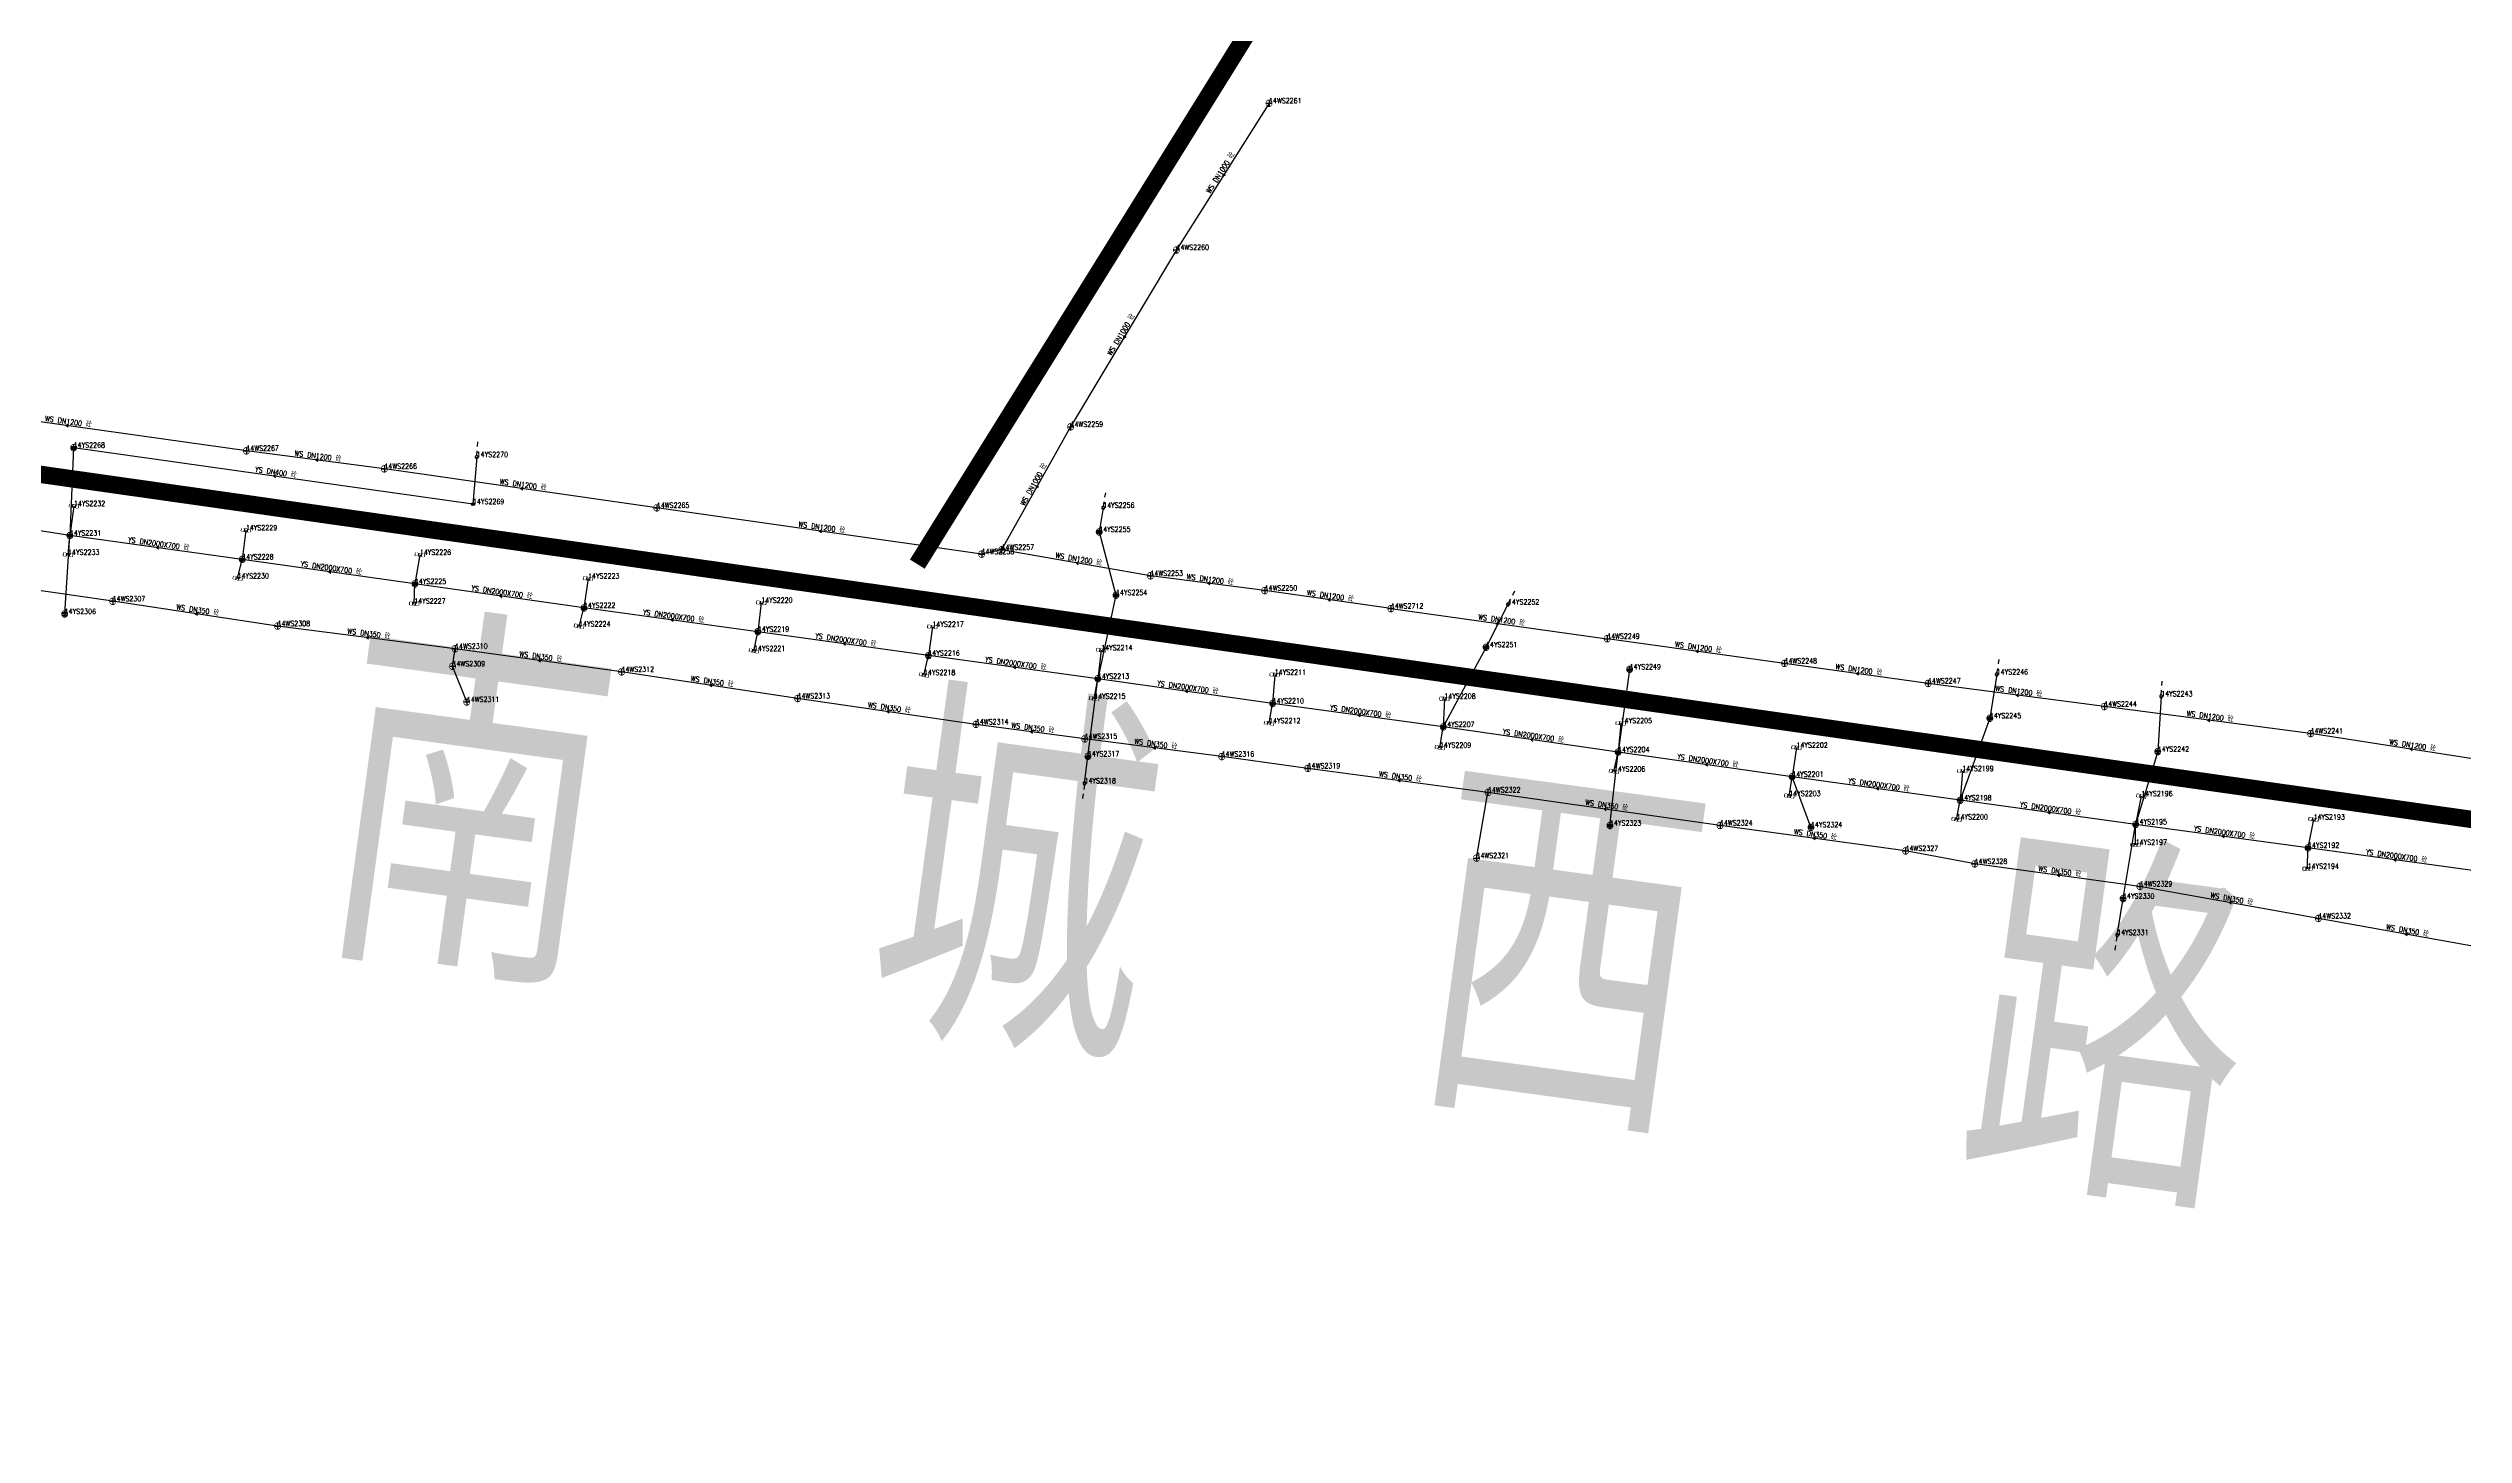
# Model space of a CAD drawing. Extents: x 78813 to 99477, y 2421021 to 2448125.
# Drawn here: x 83393.7 to 83811.4, y 2435687.6 to 2435927.3 of the extents above; entities that cross this region are included whole.
import ezdxf
from ezdxf.enums import TextEntityAlignment as Align

# ---------------------------------------------------------------- set-up
doc = ezdxf.new("R2010")
doc.units = 0
doc.set_wipeout_variables(frame=1)
doc.layers.get('0').update_dxf_attribs({"linetype": 'CONTINUOUS'})
for name, color, linetype in [('DX_WS', 16, 'CONTINUOUS'), ('DX_YS', 42, 'CONTINUOUS'), ('道路', 5, 'CONTINUOUS')]:
    doc.layers.add(name, color=color, linetype=linetype)
doc.layers.add('WSLINE', color=7, linetype='CONTINUOUS', true_color=0x7f0000)
doc.layers.add('YSLINE', color=7, linetype='CONTINUOUS', true_color=0xcc9900)
doc.layers.add('道路名称', color=7, linetype='CONTINUOUS', lineweight=0)
doc.styles.add('CcNameZT', font='txt.SHX', dxfattribs={"width": 0.8, "bigfont": 'HZTXT.SHX'})
doc.styles.get("Standard").update_dxf_attribs({"font": 'txt.shx', "bigfont": 'hztxt.shx'})
doc.styles.add('宋体0.7', font='', dxfattribs={"width": 0.7})
doc.styles.get('宋体0.7').set_extended_font_data('SimSun')

# ---------------------------------------------------------------- blocks, each defined once
blk = doc.blocks.new('GC546')
at = {"color": 0}
for p in [(0.866, 0.5), (0.866, -0.5)]:
    blk.add_line(p, (0, 0), dxfattribs=at)
blk = doc.blocks.new('PS污水井')
blk.add_lwpolyline([(1, 0), (1, 0.07), (0.99, 0.14), (0.98, 0.21), (0.96, 0.28), (0.94, 0.34), (0.91, 0.41), (0.88, 0.47), (0.85, 0.53), (0.81, 0.59), (0.77, 0.64), (0.72, 0.69), (0.67, 0.74), (0.62, 0.79), (0.56, 0.83), (0.5, 0.87), (0.44, 0.9), (0.37, 0.93), (0.31, 0.95), (0.24, 0.97), (0.17, 0.98), (0.1, 0.99), (0.03, 1), (-0.03, 1), (-0.1, 0.99), (-0.17, 0.98), (-0.24, 0.97), (-0.31, 0.95), (-0.37, 0.93), (-0.44, 0.9), (-0.5, 0.87), (-0.56, 0.83), (-0.62, 0.79), (-0.67, 0.74), (-0.72, 0.69), (-0.77, 0.64), (-0.81, 0.59), (-0.85, 0.53), (-0.88, 0.47), (-0.91, 0.41), (-0.94, 0.34), (-0.96, 0.28), (-0.98, 0.21), (-0.99, 0.14), (-1, 0.07), (-1, 0), (-1, -0.07), (-0.99, -0.14), (-0.98, -0.21), (-0.96, -0.28), (-0.94, -0.34), (-0.91, -0.41), (-0.88, -0.47), (-0.85, -0.53), (-0.81, -0.59), (-0.77, -0.64), (-0.72, -0.69), (-0.67, -0.74), (-0.62, -0.79), (-0.56, -0.83), (-0.5, -0.87), (-0.44, -0.9), (-0.37, -0.93), (-0.31, -0.95), (-0.24, -0.97), (-0.17, -0.98), (-0.1, -0.99), (-0.03, -1), (0.03, -1), (0.1, -0.99), (0.17, -0.98), (0.24, -0.97), (0.31, -0.95), (0.37, -0.93), (0.44, -0.9), (0.5, -0.87), (0.56, -0.83), (0.62, -0.79), (0.67, -0.74), (0.72, -0.69), (0.77, -0.64), (0.81, -0.59), (0.85, -0.53), (0.88, -0.47), (0.91, -0.41), (0.94, -0.34), (0.96, -0.28), (0.98, -0.21), (0.99, -0.14), (1, 0)], close=True)
blk.add_wipeout([(1, 0), (1, 0.07), (0.99, 0.14), (0.98, 0.21), (0.96, 0.28), (0.94, 0.34), (0.91, 0.41), (0.88, 0.47), (0.85, 0.53), (0.81, 0.59), (0.77, 0.64), (0.72, 0.69), (0.67, 0.74), (0.62, 0.79), (0.56, 0.83), (0.5, 0.87), (0.44, 0.9), (0.37, 0.93), (0.31, 0.95), (0.24, 0.97), (0.17, 0.98), (0.1, 0.99), (0.03, 1), (-0.03, 1), (-0.1, 0.99), (-0.17, 0.98), (-0.24, 0.97), (-0.31, 0.95), (-0.37, 0.93), (-0.44, 0.9), (-0.5, 0.87), (-0.56, 0.83), (-0.62, 0.79), (-0.67, 0.74), (-0.72, 0.69), (-0.77, 0.64), (-0.81, 0.59), (-0.85, 0.53), (-0.88, 0.47), (-0.91, 0.41), (-0.94, 0.34), (-0.96, 0.28), (-0.98, 0.21), (-0.99, 0.14), (-1, 0.07), (-1, 0), (-1, -0.07), (-0.99, -0.14), (-0.98, -0.21), (-0.96, -0.28), (-0.94, -0.34), (-0.91, -0.41), (-0.88, -0.47), (-0.85, -0.53), (-0.81, -0.59), (-0.77, -0.64), (-0.72, -0.69), (-0.67, -0.74), (-0.62, -0.79), (-0.56, -0.83), (-0.5, -0.87), (-0.44, -0.9), (-0.37, -0.93), (-0.31, -0.95), (-0.24, -0.97), (-0.17, -0.98), (-0.1, -0.99), (-0.03, -1), (0.03, -1), (0.1, -0.99), (0.17, -0.98), (0.24, -0.97), (0.31, -0.95), (0.37, -0.93), (0.44, -0.9), (0.5, -0.87), (0.56, -0.83), (0.62, -0.79), (0.67, -0.74), (0.72, -0.69), (0.77, -0.64), (0.81, -0.59), (0.85, -0.53), (0.88, -0.47), (0.91, -0.41), (0.94, -0.34), (0.96, -0.28), (0.98, -0.21), (0.99, -0.14)])
for p, q in [((-1, 0), (0, 0)), ((0, 1), (0, 0)), ((0, 0), (0, -1)), ((0, 0), (1, 0))]:
    blk.add_line(p, q)
blk = doc.blocks.new('PS雨篦')
blk.add_lwpolyline([(-1.5, 0.5), (0, 0.5), (1.5, 0.5), (1.5, -0.5), (0, -0.5), (-1.5, -0.5)], close=True)
blk.add_wipeout([(-1.5, 0.5), (0, 0.5), (1.5, 0.5), (1.5, -0.5), (0, -0.5), (-1.5, -0.5)])
for p, q in [((-0.51, -0.5), (-0.51, 0.5)), ((0.49, -0.5), (0.49, 0.5))]:
    blk.add_line(p, q)
blk = doc.blocks.new('PS非普查')
blk.add_lwpolyline([(3.7, 0), (5.3, 0)])
blk.add_wipeout([(0.5, 0), (0.5, 0.03), (0.5, 0.07), (0.49, 0.1), (0.48, 0.14), (0.47, 0.17), (0.46, 0.2), (0.44, 0.23), (0.42, 0.26), (0.4, 0.29), (0.38, 0.32), (0.36, 0.35), (0.33, 0.37), (0.31, 0.39), (0.28, 0.41), (0.25, 0.43), (0.22, 0.45), (0.19, 0.46), (0.15, 0.48), (0.12, 0.49), (0.09, 0.49), (0.05, 0.5), (0.02, 0.5), (-0.02, 0.5), (-0.05, 0.5), (-0.09, 0.49), (-0.12, 0.49), (-0.15, 0.48), (-0.19, 0.46), (-0.22, 0.45), (-0.25, 0.43), (-0.28, 0.41), (-0.31, 0.39), (-0.33, 0.37), (-0.36, 0.35), (-0.38, 0.32), (-0.4, 0.29), (-0.42, 0.26), (-0.44, 0.23), (-0.46, 0.2), (-0.47, 0.17), (-0.48, 0.14), (-0.49, 0.1), (-0.5, 0.07), (-0.5, 0.03), (-0.5, 0), (-0.5, -0.03), (-0.5, -0.07), (-0.49, -0.1), (-0.48, -0.14), (-0.47, -0.17), (-0.46, -0.2), (-0.44, -0.23), (-0.42, -0.26), (-0.4, -0.29), (-0.38, -0.32), (-0.36, -0.35), (-0.33, -0.37), (-0.31, -0.39), (-0.28, -0.41), (-0.25, -0.43), (-0.22, -0.45), (-0.19, -0.46), (-0.15, -0.48), (-0.12, -0.49), (-0.09, -0.49), (-0.05, -0.5), (-0.02, -0.5), (0.02, -0.5), (0.05, -0.5), (0.09, -0.49), (0.12, -0.49), (0.15, -0.48), (0.19, -0.46), (0.22, -0.45), (0.25, -0.43), (0.28, -0.41), (0.31, -0.39), (0.33, -0.37), (0.36, -0.35), (0.38, -0.32), (0.4, -0.29), (0.42, -0.26), (0.44, -0.23), (0.46, -0.2), (0.47, -0.17), (0.48, -0.14), (0.49, -0.1), (0.5, -0.07)])
blk.add_line((0.5, 0), (2.1, 0))
blk.add_lwpolyline([(0.5, 0), (0.5, 0.03), (0.5, 0.07), (0.49, 0.1), (0.48, 0.14), (0.47, 0.17), (0.46, 0.2), (0.44, 0.23), (0.42, 0.26), (0.4, 0.29), (0.38, 0.32), (0.36, 0.35), (0.33, 0.37), (0.31, 0.39), (0.28, 0.41), (0.25, 0.43), (0.22, 0.45), (0.19, 0.46), (0.15, 0.48), (0.12, 0.49), (0.09, 0.49), (0.05, 0.5), (0.02, 0.5), (-0.02, 0.5), (-0.05, 0.5), (-0.09, 0.49), (-0.12, 0.49), (-0.15, 0.48), (-0.19, 0.46), (-0.22, 0.45), (-0.25, 0.43), (-0.28, 0.41), (-0.31, 0.39), (-0.33, 0.37), (-0.36, 0.35), (-0.38, 0.32), (-0.4, 0.29), (-0.42, 0.26), (-0.44, 0.23), (-0.46, 0.2), (-0.47, 0.17), (-0.48, 0.14), (-0.49, 0.1), (-0.5, 0.07), (-0.5, 0.03), (-0.5, 0), (-0.5, -0.03), (-0.5, -0.07), (-0.49, -0.1), (-0.48, -0.14), (-0.47, -0.17), (-0.46, -0.2), (-0.44, -0.23), (-0.42, -0.26), (-0.4, -0.29), (-0.38, -0.32), (-0.36, -0.35), (-0.33, -0.37), (-0.31, -0.39), (-0.28, -0.41), (-0.25, -0.43), (-0.22, -0.45), (-0.19, -0.46), (-0.15, -0.48), (-0.12, -0.49), (-0.09, -0.49), (-0.05, -0.5), (-0.02, -0.5), (0.02, -0.5), (0.05, -0.5), (0.09, -0.49), (0.12, -0.49), (0.15, -0.48), (0.19, -0.46), (0.22, -0.45), (0.25, -0.43), (0.28, -0.41), (0.31, -0.39), (0.33, -0.37), (0.36, -0.35), (0.38, -0.32), (0.4, -0.29), (0.42, -0.26), (0.44, -0.23), (0.46, -0.2), (0.47, -0.17), (0.48, -0.14), (0.49, -0.1), (0.5, -0.07), (0.5, 0)], close=True)
blk = doc.blocks.new('PS雨水井')
blk.add_lwpolyline([(1, 0), (1, 0.07), (0.99, 0.14), (0.98, 0.21), (0.96, 0.28), (0.94, 0.34), (0.91, 0.41), (0.88, 0.47), (0.85, 0.53), (0.81, 0.59), (0.77, 0.64), (0.72, 0.69), (0.67, 0.74), (0.62, 0.79), (0.56, 0.83), (0.5, 0.87), (0.44, 0.9), (0.37, 0.93), (0.31, 0.95), (0.24, 0.97), (0.17, 0.98), (0.1, 0.99), (0.03, 1), (-0.03, 1), (-0.1, 0.99), (-0.17, 0.98), (-0.24, 0.97), (-0.31, 0.95), (-0.37, 0.93), (-0.44, 0.9), (-0.5, 0.87), (-0.56, 0.83), (-0.62, 0.79), (-0.67, 0.74), (-0.72, 0.69), (-0.77, 0.64), (-0.81, 0.59), (-0.85, 0.53), (-0.88, 0.47), (-0.91, 0.41), (-0.94, 0.34), (-0.96, 0.28), (-0.98, 0.21), (-0.99, 0.14), (-1, 0.07), (-1, 0), (-1, -0.07), (-0.99, -0.14), (-0.98, -0.21), (-0.96, -0.28), (-0.94, -0.34), (-0.91, -0.41), (-0.88, -0.47), (-0.85, -0.53), (-0.81, -0.59), (-0.77, -0.64), (-0.72, -0.69), (-0.67, -0.74), (-0.62, -0.79), (-0.56, -0.83), (-0.5, -0.87), (-0.44, -0.9), (-0.37, -0.93), (-0.31, -0.95), (-0.24, -0.97), (-0.17, -0.98), (-0.1, -0.99), (-0.03, -1), (0.03, -1), (0.1, -0.99), (0.17, -0.98), (0.24, -0.97), (0.31, -0.95), (0.37, -0.93), (0.44, -0.9), (0.5, -0.87), (0.56, -0.83), (0.62, -0.79), (0.67, -0.74), (0.72, -0.69), (0.77, -0.64), (0.81, -0.59), (0.85, -0.53), (0.88, -0.47), (0.91, -0.41), (0.94, -0.34), (0.96, -0.28), (0.98, -0.21), (0.99, -0.14), (1, 0)], close=True)
blk.add_wipeout([(1, 0), (1, 0.07), (0.99, 0.14), (0.98, 0.21), (0.96, 0.28), (0.94, 0.34), (0.91, 0.41), (0.88, 0.47), (0.85, 0.53), (0.81, 0.59), (0.77, 0.64), (0.72, 0.69), (0.67, 0.74), (0.62, 0.79), (0.56, 0.83), (0.5, 0.87), (0.44, 0.9), (0.37, 0.93), (0.31, 0.95), (0.24, 0.97), (0.17, 0.98), (0.1, 0.99), (0.03, 1), (-0.03, 1), (-0.1, 0.99), (-0.17, 0.98), (-0.24, 0.97), (-0.31, 0.95), (-0.37, 0.93), (-0.44, 0.9), (-0.5, 0.87), (-0.56, 0.83), (-0.62, 0.79), (-0.67, 0.74), (-0.72, 0.69), (-0.77, 0.64), (-0.81, 0.59), (-0.85, 0.53), (-0.88, 0.47), (-0.91, 0.41), (-0.94, 0.34), (-0.96, 0.28), (-0.98, 0.21), (-0.99, 0.14), (-1, 0.07), (-1, 0), (-1, -0.07), (-0.99, -0.14), (-0.98, -0.21), (-0.96, -0.28), (-0.94, -0.34), (-0.91, -0.41), (-0.88, -0.47), (-0.85, -0.53), (-0.81, -0.59), (-0.77, -0.64), (-0.72, -0.69), (-0.67, -0.74), (-0.62, -0.79), (-0.56, -0.83), (-0.5, -0.87), (-0.44, -0.9), (-0.37, -0.93), (-0.31, -0.95), (-0.24, -0.97), (-0.17, -0.98), (-0.1, -0.99), (-0.03, -1), (0.03, -1), (0.1, -0.99), (0.17, -0.98), (0.24, -0.97), (0.31, -0.95), (0.37, -0.93), (0.44, -0.9), (0.5, -0.87), (0.56, -0.83), (0.62, -0.79), (0.67, -0.74), (0.72, -0.69), (0.77, -0.64), (0.81, -0.59), (0.85, -0.53), (0.88, -0.47), (0.91, -0.41), (0.94, -0.34), (0.96, -0.28), (0.98, -0.21), (0.99, -0.14)])
for p, q in [((-1, 0), (0, 0)), ((-0.88, 0.48), (0, 0.47)), ((0, 1), (0, 0)), ((0, 0.47), (0.88, 0.47)), ((0, 0), (0, -1)), ((0, 0), (1, 0)), ((-0.88, -0.48), (0, -0.48)), ((0, -0.48), (0.88, -0.48))]:
    blk.add_line(p, q)
blk = doc.blocks.new('gc01')
h = blk.add_hatch(color=256)
edge = h.paths.add_edge_path()
edge.add_arc((0, 0), 0.5, 0, 360)
edge.add_arc((0, 0), 0.5, 0, 360)
blk.add_circle((0, 0), 0.5)

msp = doc.modelspace()

# ---------------------------------------------------------------- block references
at = {"layer": 'DX_WS', "xscale": 0.5, "yscale": 0.5, "zscale": 0.5}
for p in [(83604.82, 2435917.78, -0.14), (83588.81, 2435892.42, -0.05), (83570.51, 2435861.83, -0.04), (83427.98, 2435857.68, -0.48), (83451.85, 2435854.57, -0.53), (83498.95, 2435847.82, -0.6), (83555.13, 2435839.82, -0.68), (83558.58, 2435840.58, -0.7), (83584.31, 2435836.07, -0.63), (83404.87, 2435831.66, 0.05), (83604.07, 2435833.52, -0.7), (83433.38, 2435827.38, 0.26), (83625.88, 2435830.4, -0.62), (83464.07, 2435823.45, 0.49), (83663.29, 2435825.19, -0.44), (83492.85, 2435819.46, 0.31), (83693.96, 2435820.92, -0.49), (83466.09, 2435814.26, 0.86), (83523.29, 2435814.86, 0.31), (83718.78, 2435817.46, -0.49), (83554.14, 2435810.39, 0.35), (83749.26, 2435813.46, -0.55), (83572.94, 2435807.87, 0.27), (83784.92, 2435808.8, -0.57), (83596.63, 2435804.81, 0.3), (83611.51, 2435802.78, 0.23), (83642.68, 2435798.62, 0.28), (83682.8, 2435792.9, 0.65), (83640.7, 2435787.26, 0.41), (83714.9, 2435788.51, 0.26), (83726.85, 2435786.26, 0.43), (83755.39, 2435782.37, 0.52), (83786.28, 2435776.82, 0.59)]:
    msp.add_blockref('PS污水井', p, dxfattribs=at)
at = {"layer": 'DX_WS', "yscale": 0.5, "zscale": 0.5}
for p, xscale, rotation in [((83596.81, 2435905.1, -0.09), 0.4999999998779723, 57.74756384318274), ((83579.66, 2435877.13, -0.04), 0.4999999999986592, 59.09855083306442), ((83396.74, 2435862.09, -0.75), 0.5000000000043441, 351.9574967661461), ((83439.91, 2435856.12, -0.49), 0.4999999999810895, 352.5726963922899), ((83475.4, 2435851.19, -0.57), 0.4999999999815659, 351.8452037794294), ((83564.54, 2435851.21, -0.37), 0.5000000000152494, 60.69718584629183), ((83527.04, 2435843.82, -0.64), 0.500000000014644, 351.897453219548), ((83571.45, 2435838.32, -0.67), 0.5000000000182161, 350.0488048831265), ((83594.19, 2435834.79, -0.67), 0.5000000000231546, 352.664548131742), ((83614.98, 2435831.96, -0.66), 0.5000000000013239, 351.8504041583695), ((83419.12, 2435829.52, 0.16), 0.5000000000256977, 351.4767027008754), ((83644.58, 2435827.79, -0.53), 0.4999999999910929, 172.063171775332), ((83448.72, 2435825.42, 0.38), 0.500000000022008, 352.6919328449559), ((83678.62, 2435823.05, -0.46), 0.5000000000045027, 352.0824345412045), ((83478.46, 2435821.45, 0.31), 0.4999999999845552, 352.1049905521622), ((83706.37, 2435819.19, -0.48), 0.5000000000174983, 352.0538429845882), ((83508.07, 2435817.16, 0.31), 0.4999999999681912, 351.4155798911814), ((83734.02, 2435815.46, -0.51), 0.4999999999978083, 352.5321069219951), ((83538.72, 2435812.63, 0.34), 0.4999999999857657, 351.7563152292074), ((83767.09, 2435811.13, -0.55), 0.5000000000139206, 352.5523147051399), ((83563.54, 2435809.13, 0.27), 0.4999999999988713, 352.3676263192675), ((83584.79, 2435806.34, 0.3), 0.5000000000206665, 352.6319694075282), ((83802.1, 2435806.13, -0.61), 0.5000000000038527, 351.1800416014781), ((83627.09, 2435800.7, 0.28), 0.4999999999801424, 352.3894684654012), ((83662.74, 2435795.76, 0.49), 0.4999999999827988, 351.886295074777), ((83698.85, 2435790.71, 0.3), 0.5000000000169186, 352.2190626029974), ((83741.12, 2435784.31, 0.5), 0.4999999999825247, 352.2397604663265), ((83770.83, 2435779.59, 0.58), 0.4999999999967493, 349.8210788353015), ((83801.22, 2435774.13, 0.58), 0.4999999999735931, 349.7822458037026)]:
    msp.add_blockref('GC546', p, dxfattribs=dict(at, xscale=xscale, rotation=rotation))
at = {"layer": 'DX_YS', "xscale": 0.5, "yscale": 0.5, "zscale": 0.5}
for name, p in [('PS雨水井', (83398.11, 2435858.22, 1.41)), ('gc01', (83467.16, 2435848.46, 1.49)), ('PS雨水井', (83575.45, 2435843.66, 1.63)), ('PS雨水井', (83397.46, 2435843.03, 1.02)), ('PS雨水井', (83427.26, 2435838.9, 1.07)), ('PS雨水井', (83457.12, 2435834.67, 1.13)), ('PS雨水井', (83578.35, 2435832.72, 1.28)), ('PS雨水井', (83396.56, 2435829.47, 1.17)), ('PS雨水井', (83486.36, 2435830.52, 1.11)), ('PS雨水井', (83516.42, 2435826.41, 1.25)), ('PS雨水井', (83642.34, 2435823.72, 1.52)), ('PS雨水井', (83545.92, 2435822.27, 1.21)), ('PS雨水井', (83667.17, 2435819.9, 1.78)), ('PS雨水井', (83575.21, 2435818.27, 1.13)), ('PS雨水井', (83605.43, 2435814, 1.35)), ('PS雨水井', (83729.46, 2435811.44, 1.9)), ('PS雨水井', (83634.94, 2435809.94, 1.39)), ('PS雨水井', (83665.18, 2435805.59, 1.43)), ('PS雨水井', (83758.5, 2435805.67, 1.53)), ('PS雨水井', (83695.28, 2435801.32, 1.48)), ('PS雨水井', (83724.33, 2435797.25, 1.5)), ('PS雨水井', (83754.67, 2435793.09, 1.56)), ('PS雨水井', (83784.47, 2435789.03, 1.41))]:
    msp.add_blockref(name, p, dxfattribs=at)
at = {"layer": 'DX_YS', "yscale": 0.5, "zscale": 0.5}
for name, p, xscale, rotation in [('PS非普查', (83467.81, 2435856.61, 1.78), 0.499999999788399, 85.50292688934458), ('GC546', (83432.64, 2435853.34, 1.5), 0.5000000000037448, 351.9519243016347), ('PS雨篦', (83398.15, 2435848.13, 1.91), 0.4999999999941212, 172.2869588598474), ('PS非普查', (83576.14, 2435847.83, 1.46), 0.5000000001960224, 80.69379062352579), ('PS雨篦', (83427.89, 2435843.94, 2.31), 0.5000000000308938, 172.8945494684666), ('PS雨篦', (83397.15, 2435839.7, 1.93), 0.4999999999987566, 354.6894154648091), ('GC546', (83412.36, 2435840.96, 1.05), 0.5000000000049517, 352.0971858484597), ('PS雨篦', (83457.97, 2435839.7, 2.76), 0.4999999999853428, 170.3492966516218), ('PS雨篦', (83426.46, 2435835.61, 2.06), 0.5000000000025322, 346.2469294090256), ('GC546', (83442.19, 2435836.78, 1.1), 0.49999999999572, 351.9459583458333), ('PS雨篦', (83487.07, 2435835.59, 2.8), 0.4999999999914359, 171.9821274983519), ('PS雨篦', (83457.01, 2435831.26, 2.8), 0.5000000000044041, 358.1854282131609), ('GC546', (83471.74, 2435832.59, 1.13), 0.5000000000150263, 351.9132420012114), ('PS雨篦', (83517.01, 2435831.4, 2.83), 0.4999999999958963, 173.3248079599718), ('PS非普查', (83646.13, 2435831.1, 1.54), 0.4999999999997725, 62.81722850369542), ('PS雨篦', (83485.51, 2435827.31, 2.86), 0.4999999999447756, 345.235353185547), ('GC546', (83501.39, 2435828.46, 1.19), 0.5000000000083142, 352.2229279353384), ('PS雨篦', (83546.61, 2435827.25, 2.78), 0.500000000021028, 172.1066224243127), ('PS雨篦', (83515.75, 2435823.07, 2.87), 0.5000000000419124, 348.5976443903253), ('GC546', (83531.17, 2435824.34, 1.23), 0.5000000000039652, 352.0042897979945), ('PS雨篦', (83575.79, 2435823.2, 2.88), 0.4999999999865371, 173.3205273439555), ('PS雨篦', (83545.15, 2435818.91, 2.82), 0.4999999999987357, 347.1226799224385), ('GC546', (83560.56, 2435820.27, 1.18), 0.4999999999941375, 352.2333500611408), ('PS雨篦', (83605.8, 2435818.96, 2.9), 0.5000000000125537, 175.7002235123765), ('PS非普查', (83730.65, 2435819.01, 1.92), 0.500000000201259, 81.08260909214586), ('PS雨篦', (83574.58, 2435814.81, 2.86), 0.5000000000372495, 349.6412917905252), ('GC546', (83590.32, 2435816.14, 1.25), 0.4999999999912618, 351.9583182239968), ('PS雨篦', (83635.14, 2435814.81, 2.45), 0.5000000000085918, 177.6287128446656), ('PS非普查', (83759.09, 2435815.23, 1.78), 0.4999999999423089, 86.5095097613317), ('PS雨篦', (83604.83, 2435810.58, 2.95), 0.4999999999908454, 350.206946426493), ('GC546', (83620.18, 2435811.97, 1.38), 0.5000000000324696, 352.1543725071436), ('PS雨篦', (83665.63, 2435810.58, 2.8), 0.4999999999836877, 174.8303887992154), ('PS雨篦', (83634.37, 2435806.35, 2.21), 0.5000000000268451, 350.9115946176801), ('GC546', (83650.06, 2435807.76, 1.41), 0.4999999999678164, 351.8203038022868), ('PS雨篦', (83696.02, 2435806.36, 2.9), 0.4999999999720735, 171.6805933691493), ('PS雨篦', (83664.46, 2435802.22, 2.8), 0.5000000000108996, 347.9272989566039), ('GC546', (83680.23, 2435803.45, 1.46), 0.4999999999909935, 351.9245323045241), ('PS雨篦', (83724.71, 2435802.3, 2.71), 0.4999999999953058, 175.7246868496805), ('PS非普查', (83572.91, 2435800.18, 1.85), 0.4999999998709813, 262.7360447895333), ('PS雨篦', (83694.78, 2435797.99, 2.89), 0.5000000000188805, 351.455764904293), ('GC546', (83709.81, 2435799.29, 1.49), 0.4999999999743923, 352.0329048004485), ('PS雨篦', (83755.65, 2435797.96, 2.42), 0.5000000000199327, 168.6200044721959), ('PS雨篦', (83723.7, 2435793.93, 2.77), 0.4999999999896249, 349.1950972764621), ('GC546', (83739.5, 2435795.17, 1.54), 0.4999999999744447, 352.1797274180197), ('PS雨篦', (83785.43, 2435793.92, 2.22), 0.5000000000338012, 168.8976436511203), ('PS雨篦', (83754.67, 2435789.55, 2.46), 0.5000000000035258, 0.04859690849279422), ('GC546', (83769.57, 2435791.06, 1.44), 0.4999999999971637, 352.2486457540821), ('PS雨篦', (83784.41, 2435785.42, 2.3), 0.4999999999977595, 359.0641886996535), ('GC546', (83799.33, 2435786.98, 1.47), 0.500000000002517, 352.1467519313865), ('PS非普查', (83751.48, 2435773.96, 1.93), 0.5000000001522127, 260.8479567181034)]:
    msp.add_blockref(name, p, dxfattribs=dict(at, xscale=xscale, rotation=rotation))

# ---------------------------------------------------------------- texts
at = {"layer": 'DX_WS', "style": 'CcNameZT', "width": 0.8}
for s, rotation, p in [(' WS DN1000 砼', 57.7476, (83596.6, 2435905.23, -0.14)), (' WS DN1000 砼', 59.0986, (83579.44, 2435877.25, -0.05)), (' WS DN1200 砼', 351.9575, (83396.78, 2435862.34, -0.48)), (' WS DN1200 砼', 352.5727, (83439.94, 2435856.37, -0.53)), (' WS DN1200 砼', 351.8452, (83475.43, 2435851.44, -0.6)), (' WS DN1000 砼', 60.6972, (83564.33, 2435851.33, -0.04)), (' WS DN1200 砼', 351.8975, (83527.07, 2435844.07, -0.68)), (' WS DN1200 砼', 350.0488, (83571.49, 2435838.57, -0.63)), (' WS DN1200 砼', 352.6645, (83594.23, 2435835.04, -0.7)), (' WS DN1200 砼', 351.8504, (83615.02, 2435832.21, -0.62)), (' WS DN350 砼', 351.4767, (83419.16, 2435829.77, 0.26)), (' WS DN350 砼', 352.6919, (83448.76, 2435825.66, 0.49)), (' WS DN1200 砼', 352.0824, (83678.66, 2435823.3, -0.49)), (' WS DN350 砼', 352.105, (83478.49, 2435821.7, 0.31)), (' WS DN1200 砼', 352.0538, (83706.4, 2435819.44, -0.49)), (' WS DN350 砼', 351.4156, (83508.11, 2435817.41, 0.31)), (' WS DN350 砼', 351.7563, (83538.75, 2435812.87, 0.35)), (' WS DN350 砼', 352.3676, (83563.57, 2435809.38, 0.27)), (' WS DN1200 砼', 352.5523, (83767.12, 2435811.38, -0.57)), (' WS DN350 砼', 352.632, (83584.82, 2435806.59, 0.3)), (' WS DN1200 砼', 351.18, (83802.14, 2435806.38, -0.66)), (' WS DN350 砼', 352.3895, (83627.13, 2435800.95, 0.28)), (' WS DN350 砼', 351.8863, (83662.78, 2435796.01, 0.65)), (' WS DN350 砼', 352.2398, (83741.15, 2435784.56, 0.52)), (' WS DN350 砼', 349.8211, (83770.88, 2435779.84, 0.59)), (' WS DN350 砼', 349.7822, (83801.26, 2435774.37, 0.56))]:
    msp.add_text(s, height=0.9, rotation=rotation, dxfattribs=at).set_placement(p, align=Align.CENTER)
at = {"layer": 'DX_YS', "style": 'CcNameZT', "width": 0.8}
for s, rotation, p in [(' YS DN400 砼', 351.9519, (83432.67, 2435853.59, 1.49)), (' YS DN2000X700 砼', 352.0972, (83412.4, 2435841.21, 1.07)), (' YS DN2000X700 砼', 351.946, (83442.23, 2435837.03, 1.13)), (' YS DN2000X700 砼', 351.9132, (83471.77, 2435832.84, 1.11)), (' YS DN2000X700 砼', 352.2229, (83501.43, 2435828.71, 1.25)), (' YS DN2000X700 砼', 352.0043, (83531.21, 2435824.59, 1.21)), (' YS DN2000X700 砼', 352.2334, (83560.6, 2435820.52, 1.13)), (' YS DN2000X700 砼', 351.9583, (83590.35, 2435816.38, 1.35)), (' YS DN2000X700 砼', 352.1544, (83620.22, 2435812.22, 1.39)), (' YS DN2000X700 砼', 351.8203, (83650.1, 2435808.01, 1.43)), (' YS DN2000X700 砼', 351.9245, (83680.27, 2435803.7, 1.48)), (' YS DN2000X700 砼', 352.0329, (83709.84, 2435799.53, 1.5)), (' YS DN2000X700 砼', 352.1797, (83739.53, 2435795.42, 1.56)), (' YS DN2000X700 砼', 352.2486, (83769.61, 2435791.31, 1.41)), (' YS DN2000X700 砼', 352.1468, (83799.37, 2435787.23, 1.47))]:
    msp.add_text(s, height=0.9, rotation=rotation, dxfattribs=at).set_placement(p, align=Align.CENTER)
at = {"layer": 'DX_YS', "width": 0.8}
msp.add_text('14YS2269', height=0.9, dxfattribs=at).set_placement((83467.16, 2435848.46, 1.49))

# ---------------------------------------------------------------- next in the draw order: linework, layer by layer
at = {"layer": 'WSLINE'}
for p, q in [((83604.82, 2435917.78, -0.14), (83588.81, 2435892.42, -0.04)), ((83588.81, 2435892.42, -0.05), (83570.51, 2435861.83, -0.03)), ((83427.98, 2435857.68, -0.48), (83365.51, 2435866.5, -1.02)), ((83570.51, 2435861.83, -0.04), (83558.58, 2435840.58, -0.69)), ((83451.85, 2435854.57, -0.53), (83427.98, 2435857.68, -0.46)), ((83498.95, 2435847.82, -0.6), (83451.85, 2435854.57, -0.53)), ((83555.13, 2435839.82, -0.68), (83498.95, 2435847.82, -0.6)), ((83558.58, 2435840.58, -0.7), (83555.13, 2435839.82, -0.67)), ((83584.31, 2435836.07, -0.63), (83558.58, 2435840.58, -0.7)), ((83404.87, 2435831.66, 0.05), (83375.25, 2435836.02, -0.03)), ((83604.07, 2435833.52, -0.7), (83584.31, 2435836.07, -0.63)), ((83433.38, 2435827.38, 0.26), (83404.87, 2435831.66, 0.07)), ((83625.88, 2435830.4, -0.62), (83604.07, 2435833.52, -0.7)), ((83464.07, 2435823.45, 0.49), (83433.38, 2435827.38, 0.27)), ((83625.88, 2435830.4, -0.62), (83663.29, 2435825.19, -0.44)), ((83693.96, 2435820.92, -0.49), (83663.29, 2435825.19, -0.44)), ((83523.29, 2435814.86, 0.31), (83492.85, 2435819.46, 0.31)), ((83718.78, 2435817.46, -0.49), (83693.96, 2435820.92, -0.48)), ((83554.14, 2435810.39, 0.35), (83523.29, 2435814.86, 0.34)), ((83749.26, 2435813.46, -0.55), (83718.78, 2435817.46, -0.48)), ((83784.92, 2435808.8, -0.57), (83749.26, 2435813.46, -0.54)), ((83572.94, 2435807.87, 0.27), (83554.14, 2435810.39, 0.27)), ((83819.28, 2435803.47, -0.66), (83784.92, 2435808.8, -0.57)), ((83611.51, 2435802.78, 0.23), (83596.63, 2435804.81, 0.3)), ((83642.68, 2435798.62, 0.28), (83611.51, 2435802.78, 0.28)), ((83640.7, 2435787.26, 0.41), (83642.68, 2435798.62, 0.29)), ((83726.85, 2435786.26, 0.43), (83714.9, 2435788.51, 0.31)), ((83786.28, 2435776.82, 0.59), (83755.39, 2435782.37, 0.57)), ((83816.16, 2435771.44, 0.56), (83786.28, 2435776.82, 0.59))]:
    msp.add_line(p, q, dxfattribs=at)
at = {"layer": 'YSLINE'}
for p, q in [((83398.11, 2435858.22, 1.41), (83397.46, 2435843.03, 1.26)), ((83467.16, 2435848.46, 1.49), (83398.11, 2435858.22, 1.51)), ((83467.81, 2435856.61, 1.78), (83467.16, 2435848.46, 1.49)), ((83398.15, 2435848.13, 1.91), (83397.46, 2435843.03, 2.01)), ((83397.46, 2435843.03, 1.02), (83376.85, 2435846.29, 0.84)), ((83427.89, 2435843.94, 2.31), (83427.26, 2435838.9, 2.31)), ((83576.14, 2435847.83, 1.46), (83575.45, 2435843.66, 1.43)), ((83396.56, 2435829.47, 1.17), (83397.46, 2435843.03, 1.2)), ((83397.15, 2435839.7, 1.93), (83397.46, 2435843.03, 1.91)), ((83427.26, 2435838.9, 1.07), (83397.46, 2435843.03, 1.03)), ((83575.45, 2435843.66, 1.63), (83578.35, 2435832.72, 1.46)), ((83426.46, 2435835.61, 2.06), (83427.26, 2435838.9, 2.06)), ((83457.12, 2435834.67, 1.13), (83427.26, 2435838.9, 1.08)), ((83457.97, 2435839.7, 2.76), (83457.12, 2435834.67, 2.06)), ((83487.07, 2435835.59, 2.8), (83486.36, 2435830.52, 2.06)), ((83457.01, 2435831.26, 2.8), (83457.12, 2435834.67, 2.06)), ((83486.36, 2435830.52, 1.11), (83457.12, 2435834.67, 1.14)), ((83517.01, 2435831.4, 2.83), (83516.42, 2435826.41, 2.04)), ((83578.35, 2435832.72, 1.28), (83575.21, 2435818.27, 1.25)), ((83485.51, 2435827.31, 2.86), (83486.36, 2435830.52, 2.06)), ((83516.42, 2435826.41, 1.25), (83486.36, 2435830.52, 1.12)), ((83546.61, 2435827.25, 2.78), (83545.92, 2435822.27, 2.04)), ((83646.13, 2435831.1, 1.54), (83642.34, 2435823.72, 1.53)), ((83515.75, 2435823.07, 2.87), (83516.42, 2435826.41, 2.04)), ((83545.92, 2435822.27, 1.21), (83516.42, 2435826.41, 1.26)), ((83575.79, 2435823.2, 2.88), (83575.21, 2435818.27, 2.15)), ((83642.34, 2435823.72, 1.52), (83634.94, 2435809.94, 1.53)), ((83545.15, 2435818.91, 2.82), (83545.92, 2435822.27, 2.04)), ((83575.21, 2435818.27, 1.13), (83545.92, 2435822.27, 1.22)), ((83605.8, 2435818.96, 2.9), (83605.43, 2435814, 2.29)), ((83667.17, 2435819.9, 1.78), (83665.18, 2435805.59, 1.73)), ((83730.65, 2435819.01, 1.92), (83729.46, 2435811.44, 1.91)), ((83574.58, 2435814.81, 2.86), (83575.21, 2435818.27, 2.15)), ((83605.43, 2435814, 1.35), (83575.21, 2435818.27, 1.14)), ((83635.14, 2435814.81, 2.45), (83634.94, 2435809.94, 2.43)), ((83759.09, 2435815.23, 1.78), (83758.5, 2435805.67, 1.73)), ((83604.83, 2435810.58, 2.95), (83605.43, 2435814, 2.19)), ((83634.94, 2435809.94, 1.39), (83605.43, 2435814, 1.36)), ((83665.63, 2435810.58, 2.8), (83665.18, 2435805.59, 2.32)), ((83729.46, 2435811.44, 1.9), (83724.33, 2435797.25, 1.51)), ((83634.37, 2435806.35, 2.21), (83634.94, 2435809.94, 2.23)), ((83665.18, 2435805.59, 1.43), (83634.94, 2435809.94, 1.4)), ((83696.02, 2435806.36, 2.9), (83695.28, 2435801.32, 2.23)), ((83664.46, 2435802.22, 2.8), (83665.18, 2435805.59, 2.22)), ((83695.28, 2435801.32, 1.48), (83665.18, 2435805.59, 1.44)), ((83724.71, 2435802.3, 2.71), (83724.33, 2435797.25, 2.36)), ((83758.5, 2435805.67, 1.53), (83754.67, 2435793.09, 1.56)), ((83694.78, 2435797.99, 2.89), (83695.28, 2435801.32, 2.15)), ((83724.33, 2435797.25, 1.5), (83695.28, 2435801.32, 1.48)), ((83755.65, 2435797.96, 2.42), (83754.67, 2435793.09, 2.18)), ((83723.7, 2435793.93, 2.77), (83724.33, 2435797.25, 2.36)), ((83754.67, 2435793.09, 1.56), (83724.33, 2435797.25, 1.51)), ((83785.43, 2435793.92, 2.22), (83784.47, 2435789.03, 2.19)), ((83754.67, 2435789.55, 2.46), (83754.67, 2435793.09, 2.17)), ((83784.47, 2435789.03, 1.41), (83754.67, 2435793.09, 1.47)), ((83784.41, 2435785.42, 2.3), (83784.47, 2435789.03, 2.19)), ((83814.19, 2435784.93, 1.47), (83784.47, 2435789.03, 1.47))]:
    msp.add_line(p, q, dxfattribs=at)
at = {"layer": '道路', "const_width": 3, "flags": 128}
msp.add_lwpolyline([(83544, 2435838.09), (83710.32, 2436105.63), (83833.43, 2436307.47)], dxfattribs=at)

# ---------------------------------------------------------------- next in the draw order: block references
at = {"layer": 'DX_WS', "xscale": 0.5, "yscale": 0.5, "zscale": 0.5}
msp.add_blockref('PS污水井', (83463.64, 2435820.42, 0.67), dxfattribs=at)
at = {"layer": 'DX_YS', "xscale": 0.5, "yscale": 0.5, "zscale": 0.5}
for p in [(83573.5, 2435804.85, 1.45), (83663.77, 2435792.88, 1.86), (83698.53, 2435792.59, 1.86), (83752.5, 2435780.25, 1.91)]:
    msp.add_blockref('PS雨水井', p, dxfattribs=at)

# ---------------------------------------------------------------- next in the draw order: texts
at = {"layer": 'DX_WS', "width": 0.8}
for s, p in [('14WS2261', (83604.82, 2435917.78, -0.14)), ('14WS2260', (83588.81, 2435892.42, -0.05)), ('14WS2259', (83570.51, 2435861.83, -0.04)), ('14WS2267', (83427.98, 2435857.68, -0.48)), ('14WS2266', (83451.85, 2435854.57, -0.53)), ('14WS2265', (83498.95, 2435847.82, -0.6)), ('14WS2258', (83555.13, 2435839.82, -0.68)), ('14WS2257', (83558.58, 2435840.58, -0.7)), ('14WS2253', (83584.31, 2435836.07, -0.63)), ('14WS2307', (83404.87, 2435831.66, 0.05)), ('14WS2250', (83604.07, 2435833.52, -0.7)), ('14WS2308', (83433.38, 2435827.38, 0.26)), ('14WS2712', (83625.88, 2435830.4, -0.62)), ('14WS2310', (83464.07, 2435823.45, 0.49)), ('14WS2249', (83663.29, 2435825.19, -0.44)), ('14WS2312', (83492.85, 2435819.46, 0.31)), ('14WS2248', (83693.96, 2435820.92, -0.49)), ('14WS2311', (83466.09, 2435814.26, 0.86)), ('14WS2313', (83523.29, 2435814.86, 0.31)), ('14WS2247', (83718.78, 2435817.46, -0.49)), ('14WS2314', (83554.14, 2435810.39, 0.35)), ('14WS2244', (83749.26, 2435813.46, -0.55)), ('14WS2315', (83572.94, 2435807.87, 0.27)), ('14WS2241', (83784.92, 2435808.8, -0.57)), ('14WS2316', (83596.63, 2435804.81, 0.3)), ('14WS2319', (83611.51, 2435802.78, 0.23)), ('14WS2322', (83642.68, 2435798.62, 0.28)), ('14WS2324', (83682.8, 2435792.9, 0.65)), ('14WS2321', (83640.7, 2435787.26, 0.41)), ('14WS2327', (83714.9, 2435788.51, 0.26)), ('14WS2328', (83726.85, 2435786.26, 0.43)), ('14WS2329', (83755.39, 2435782.37, 0.52)), ('14WS2332', (83786.28, 2435776.82, 0.59))]:
    msp.add_text(s, height=0.9, dxfattribs=at).set_placement(p)
at = {"layer": 'DX_WS', "style": 'CcNameZT', "width": 0.8}
for rotation, p in [(352.0632, (83644.62, 2435828.04, -0.62)), (352.5321, (83734.05, 2435815.71, -0.55))]:
    msp.add_text(' WS DN1200 砼', height=0.9, rotation=rotation, dxfattribs=at).set_placement(p, align=Align.CENTER)
at = {"layer": 'DX_YS', "width": 0.8}
for s, p in [('14YS2268', (83398.11, 2435858.22, 1.41)), ('14YS2270', (83467.81, 2435856.61, 1.78)), ('14YS2232', (83398.15, 2435848.13, 1.91)), ('14YS2256', (83576.14, 2435847.83, 1.46)), ('14YS2231', (83397.46, 2435843.03, 1.02)), ('14YS2229', (83427.89, 2435843.94, 2.31)), ('14YS2255', (83575.45, 2435843.66, 1.63)), ('14YS2233', (83397.15, 2435839.7, 1.93)), ('14YS2228', (83427.26, 2435838.9, 1.07)), ('14YS2226', (83457.97, 2435839.7, 2.76)), ('14YS2230', (83426.46, 2435835.61, 2.06)), ('14YS2225', (83457.12, 2435834.67, 1.13)), ('14YS2223', (83487.07, 2435835.59, 2.8)), ('14YS2227', (83457.01, 2435831.26, 2.8)), ('14YS2222', (83486.36, 2435830.52, 1.11)), ('14YS2220', (83517.01, 2435831.4, 2.83)), ('14YS2254', (83578.35, 2435832.72, 1.28)), ('14YS2252', (83646.13, 2435831.1, 1.54)), ('14YS2306', (83396.56, 2435829.47, 1.17)), ('14YS2224', (83485.51, 2435827.31, 2.86)), ('14YS2219', (83516.42, 2435826.41, 1.25)), ('14YS2217', (83546.61, 2435827.25, 2.78)), ('14YS2221', (83515.75, 2435823.07, 2.87)), ('14YS2216', (83545.92, 2435822.27, 1.21)), ('14YS2214', (83575.79, 2435823.2, 2.88)), ('14YS2251', (83642.34, 2435823.72, 1.52)), ('14YS2218', (83545.15, 2435818.91, 2.82)), ('14YS2213', (83575.21, 2435818.27, 1.13)), ('14YS2211', (83605.8, 2435818.96, 2.9)), ('14YS2249', (83667.17, 2435819.9, 1.78)), ('14YS2246', (83730.65, 2435819.01, 1.92)), ('14YS2215', (83574.58, 2435814.81, 2.86)), ('14YS2210', (83605.43, 2435814, 1.35)), ('14YS2208', (83635.14, 2435814.81, 2.45)), ('14YS2243', (83759.09, 2435815.23, 1.78)), ('14YS2212', (83604.83, 2435810.58, 2.95)), ('14YS2207', (83634.94, 2435809.94, 1.39)), ('14YS2205', (83665.63, 2435810.58, 2.8)), ('14YS2245', (83729.46, 2435811.44, 1.9)), ('14YS2209', (83634.37, 2435806.35, 2.21)), ('14YS2204', (83665.18, 2435805.59, 1.43)), ('14YS2202', (83696.02, 2435806.36, 2.9)), ('14YS2242', (83758.5, 2435805.67, 1.53)), ('14YS2206', (83664.46, 2435802.22, 2.8)), ('14YS2201', (83695.28, 2435801.32, 1.48)), ('14YS2199', (83724.71, 2435802.3, 2.71)), ('14YS2318', (83572.91, 2435800.18, 1.85)), ('14YS2203', (83694.78, 2435797.99, 2.89)), ('14YS2198', (83724.33, 2435797.25, 1.5)), ('14YS2196', (83755.65, 2435797.96, 2.42)), ('14YS2200', (83723.7, 2435793.93, 2.77)), ('14YS2195', (83754.67, 2435793.09, 1.56)), ('14YS2193', (83785.43, 2435793.92, 2.22)), ('14YS2197', (83754.67, 2435789.55, 2.46)), ('14YS2192', (83784.47, 2435789.03, 1.41)), ('14YS2194', (83784.41, 2435785.42, 2.3)), ('14YS2331', (83751.48, 2435773.96, 1.93))]:
    msp.add_text(s, height=0.9, dxfattribs=at).set_placement(p)

# ---------------------------------------------------------------- next in the draw order: linework, layer by layer
at = {"layer": 'WSLINE'}
for p, q in [((83463.64, 2435820.42, 0.67), (83464.07, 2435823.45, 0.57)), ((83492.85, 2435819.46, 0.31), (83464.07, 2435823.45, 0.32)), ((83466.09, 2435814.26, 0.86), (83463.64, 2435820.42, 0.67)), ((83596.63, 2435804.81, 0.3), (83572.94, 2435807.87, 0.3)), ((83682.8, 2435792.9, 0.65), (83642.68, 2435798.62, 0.33)), ((83714.9, 2435788.51, 0.26), (83682.8, 2435792.9, 0.35)), ((83755.39, 2435782.37, 0.52), (83726.85, 2435786.26, 0.48))]:
    msp.add_line(p, q, dxfattribs=at)
at = {"layer": 'YSLINE'}
for p, q in [((83573.5, 2435804.85, 1.45), (83575.21, 2435818.27, 1.43)), ((83572.91, 2435800.18, 1.85), (83573.5, 2435804.85, 1.84)), ((83663.77, 2435792.88, 1.86), (83665.18, 2435805.59, 1.83)), ((83698.53, 2435792.59, 1.86), (83695.28, 2435801.32, 1.58)), ((83752.5, 2435780.25, 1.91), (83754.67, 2435793.09, 1.56)), ((83751.48, 2435773.96, 1.93), (83752.5, 2435780.25, 1.92))]:
    msp.add_line(p, q, dxfattribs=at)
at = {"layer": '道路', "const_width": 3, "flags": 128}
msp.add_lwpolyline([(83924.32, 2435778.11), (83323.95, 2435863.33), (83262.08, 2435597.74), (83121.48, 2434995.42), (83051.94, 2434701.93), (82944.05, 2434162.52), (82588.48, 2433882.25)], dxfattribs=at)

# ---------------------------------------------------------------- next in the draw order: texts
at = {"layer": 'DX_WS', "width": 0.8}
msp.add_text('14WS2309', height=0.9, dxfattribs=at).set_placement((83463.64, 2435820.42, 0.67))
at = {"layer": 'DX_WS', "style": 'CcNameZT', "width": 0.8}
msp.add_text(' WS DN350 砼', height=0.9, rotation=352.2191, dxfattribs=at).set_placement((83698.88, 2435790.95, 0.26), align=Align.CENTER)
at = {"layer": 'DX_YS', "width": 0.8}
for s, p in [('14YS2317', (83573.5, 2435804.85, 1.45)), ('14YS2323', (83663.77, 2435792.88, 1.86)), ('14YS2324', (83698.53, 2435792.59, 1.86)), ('14YS2330', (83752.5, 2435780.25, 1.91))]:
    msp.add_text(s, height=0.9, dxfattribs=at).set_placement(p)
at = {"layer": '道路名称', "style": '宋体0.7', "width": 0.7}
msp.add_text('南  城  西  路', height=50, rotation=352.2534, dxfattribs=at).set_placement((83439.79, 2435776.07))

doc.saveas('drawing.dxf')
